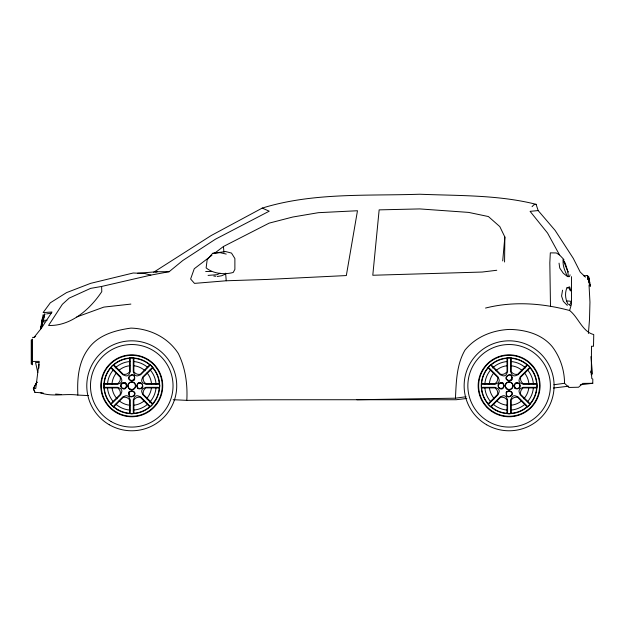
<?xml version="1.0" encoding="UTF-8"?>
<svg xmlns="http://www.w3.org/2000/svg" width="625" height="625" viewBox="0 0 625 625"><rect width="100%" height="100%" fill="white"/><g stroke="black" fill="none" stroke-linecap="round" stroke-linejoin="round"><path stroke-width="0.94" d="M466.805 398.461L456.219 399.734L263.789 399.734L186.82 400.359C187.672 384.312 185.469 368 178.312 353.477C167.922 337.359 149.875 328.672 130.977 328.102C115.062 330.281 97.859 335.078 88.195 348.914C78.406 362.211 77.055 379.109 77.875 395.078L88.578 395.594M580.305 384.789L592.781 383.289L592.812 379.055L591.781 378.547L591.344 370.844L591.484 346.25L593.508 346.258L593.75 334.555C582.422 331.859 578.352 317.203 569.602 310.5C542.281 303.148 513.195 301.039 485.531 308.062M504.562 262L504.859 237L499.797 226.586L488.414 216.555L468.609 212.398L419.75 208.922L379.148 209.867L372.789 275.258L482.227 272.039L496.758 270.266M38.883 368.188L39.062 364.297M356.898 399.734L455.445 398.188C456.289 381.75 456.5 364.836 464.945 350.156C475.875 336.719 492.641 330.102 509.664 329.422C525.539 329.734 542.055 334.156 552.453 346.914C560.273 357.406 564.5 370.203 564.539 383.289L568.883 387.453L578.578 387.227L582.789 383.398L592.781 383.289M588.406 333.477L589.5 319.57L589.953 302.117L589.031 285.047M502.711 260.898L504.859 237M37.562 382.273L36.758 382.266L33.719 388.07M562.555 290.18L561.57 296.07L563.344 301.383L567.305 305.383M104.125 383.641L104.125 387.961L117.68 387.891L118.922 389.133A5.516 5.516 0 0 1 120.328 392.523L120.328 394.281L110.688 403.812L111.945 405.617L113.742 406.867L123.273 397.234L125.031 397.234A5.516 5.516 0 0 1 128.43 398.641L129.672 399.883L129.602 413.438L131.758 413.82L133.914 413.438L133.844 399.883L135.086 398.641A5.516 5.516 0 0 1 138.484 397.234L140.242 397.234L149.773 406.867L151.57 405.617L152.828 403.812L143.188 394.281L143.188 392.523A5.516 5.516 0 0 1 144.594 389.133L145.836 387.891L159.391 387.961L159.773 385.805L159.391 383.641L145.836 383.719L144.594 382.469A5.516 5.516 0 0 1 143.188 379.078L143.188 377.32L152.828 367.789L151.57 365.992L149.773 364.734L140.242 374.367L138.484 374.367A5.516 5.516 0 0 1 135.086 372.961L133.844 371.719L133.914 358.164L131.758 357.781L129.602 358.164L129.672 371.719L128.43 372.961A5.516 5.516 0 0 1 125.031 374.367L123.273 374.367L113.742 364.734L111.945 365.992L110.688 367.789L120.328 377.32L120.328 379.078A5.516 5.516 0 0 1 118.922 382.469L117.68 383.719L104.125 383.641L105.039 384.281L117.68 384.273L120.117 383.18A2.992 2.992 0 0 0 121.672 379.43L120.727 376.922L111.789 367.984L110.688 367.789M113.742 406.867L113.938 405.766L122.883 396.836L125.383 395.891A2.992 2.992 0 0 1 129.133 397.438L130.234 399.883L130.234 412.523L129.602 413.438M149.773 364.734L149.578 365.836L140.633 374.766L138.133 375.719A2.992 2.992 0 0 1 134.383 374.164L133.281 371.719L133.281 359.078L133.914 358.164M481.484 383.641L481.484 387.961L495.039 387.891L496.281 389.133A5.516 5.516 0 0 1 497.688 392.523L497.688 394.281L488.055 403.812L489.305 405.617L491.109 406.867L500.641 397.234L502.398 397.234A5.516 5.516 0 0 1 505.789 398.641L507.031 399.883L506.961 413.438L509.117 413.82L511.281 413.438L511.203 399.883L512.445 398.641A5.516 5.516 0 0 1 515.844 397.234L517.602 397.234L527.133 406.867L528.93 405.617L530.188 403.812L520.547 394.281L520.547 392.523A5.516 5.516 0 0 1 521.953 389.133L523.203 387.891L536.75 387.961L537.141 385.805L536.75 383.641L523.203 383.719L521.953 382.469A5.516 5.516 0 0 1 520.547 379.078L520.547 377.32L530.188 367.789L528.93 365.992L527.133 364.734L517.602 374.367L515.844 374.367A5.516 5.516 0 0 1 512.445 372.961L511.203 371.719L511.281 358.164L509.117 357.781L506.961 358.164L507.031 371.719L505.789 372.961A5.516 5.516 0 0 1 502.398 374.367L500.641 374.367L491.109 364.734L489.305 365.992L488.055 367.789L497.688 377.32L497.688 379.078A5.516 5.516 0 0 1 496.281 382.469L495.039 383.719L481.484 383.641L482.398 384.281L495.039 384.273L497.484 383.18A2.992 2.992 0 0 0 499.031 379.43L498.086 376.922L489.148 367.984L488.055 367.789M491.109 406.867L491.297 405.766L500.242 396.836L502.742 395.891A2.992 2.992 0 0 1 506.492 397.438L507.594 399.883L507.602 412.523L506.961 413.438M527.133 364.734L526.938 365.836L518 374.766L515.492 375.719A2.992 2.992 0 0 1 511.742 374.164L510.648 371.719L510.641 359.078L511.281 358.164M128.867 392.594C127.68 402 140.945 393.281 131.758 390.664L129.109 391.633L128.867 392.594L129.539 391.578M134.648 379.008C135.836 369.602 122.57 378.32 131.758 380.938L134.406 379.969L134.648 379.008L133.977 380.023M506.234 392.594C505.039 402 518.305 393.281 509.117 390.664L506.469 391.633L506.234 392.594L506.898 391.578M512.008 379.008C513.203 369.602 499.937 378.32 509.117 380.938L511.773 379.969L512.008 379.008L511.336 380.023M40.594 328.227L43.125 314.695M41.68 323.672L42.578 317.594M41.969 325.961L44.047 314.867M591 372.617L591.344 370.844M43.336 319.742L44.922 313.742L40.773 328.914M570.062 274.82L569.531 276.641L568.203 276.641M569.602 310.5L571.492 304.133L571.492 276.641M570.727 290.281L569.672 286.867L566.961 287.812C564.586 293.023 565.32 299.539 568.188 304.43M36.758 382.266L33.344 388.469L34.898 392.305L43.188 393M32.453 337.391L34.047 337.383L41.289 328.367L52.023 312.008L43.125 312.594L50.32 302.805L66.531 292.625L90.609 283.352L133.25 272.992L144.711 273.484L150.828 275.109L169.133 271.711L182.805 260.5L215.508 239.164L269.219 211.188L262.242 208.086L211.219 235.523L153.703 272.211M212.609 253.359L207.156 259.789L206.125 267.891C213.445 273.82 224.281 274.867 233.195 272.484L234.883 269.383L234.883 258.523L231.508 253.086L225.586 251.539L212.609 253.359L220.086 252.656L226.234 254.07M532.055 206.672L533.844 204.805L536.086 204.305L538.156 210.57L555.109 230.398L573.258 258.32L580.211 272.062L585.477 277.133M563.07 260.609C562.688 266.117 565.156 271.688 567.578 276.641L563.281 273.25L559.742 268.062L559.055 263.148M101.625 286.453L90.586 288.383L69.203 298.109L62.383 304.273L48.57 325.453C70.883 326.281 90.07 309.25 101.781 291.648L101.625 286.453L150.828 275.109M211.922 255.281L194.258 268.75L190.617 279.008L194.484 283.383L226.234 280.773L267.234 279.438L346.328 275.555L357.477 210.742L318.398 212.68L292.742 217.031L269.164 223.125L223.445 246.5L214.227 253.523M104.125 387.961L105.039 387.32L117.68 387.328L120.117 388.43A2.992 2.992 0 0 1 121.672 392.172L120.727 394.68L111.789 403.617L110.688 403.812M124.719 388.398L125.656 387.742L126.477 385.781C124.18 377.617 116.32 389.336 124.719 388.398L122.625 388.383M138.797 383.203L137.859 383.859L137.039 385.828C139.336 393.984 147.195 382.266 138.797 383.203L140.891 383.219M159.391 383.641L158.477 384.281L145.836 384.273L143.398 383.18A2.992 2.992 0 0 1 141.844 379.43L142.789 376.922L151.727 367.984L152.828 367.789M481.484 387.961L482.398 387.32L495.039 387.328L497.484 388.43A2.992 2.992 0 0 1 499.031 392.172L498.086 394.68L489.148 403.617L488.055 403.812M502.078 388.398L503.016 387.742L503.836 385.781C501.539 377.617 493.68 389.336 502.078 388.398L499.992 388.383M516.156 383.203L515.219 383.859L514.398 385.828C516.703 393.984 524.562 382.266 516.156 383.203L518.25 383.219M536.75 383.641L535.836 384.281L523.203 384.273L520.758 383.18A2.992 2.992 0 0 1 519.203 379.43L520.156 376.922L529.086 367.984L530.188 367.789M34.047 337.383L35.672 336.43M220.086 273.133L217.141 274.68L208.086 275.414M225.586 274.039L221.695 275.742L217.219 276.523M76.797 316.938L103.867 307.094L130.891 304.086M155.68 272.227L157.492 271.711L169.133 271.711M262.242 208.086C313.117 192.328 367.18 196.039 419.75 194.227C458.586 195.82 498.125 194.758 536.086 204.305M46.648 313.891L51.141 313.172M588.273 278.141L588.766 278.047L589.609 282.57M588.289 278.242L588.945 278.125M588.312 278.375L588.969 278.258M588.352 278.562L589.008 278.445M588.461 279.148L589.109 279.023M588.625 280.039L589.281 279.922M588.75 280.695L589.406 280.57M589.078 282.43L589.727 282.312M589.477 284.57L590.148 284.539M538.156 210.57L530.086 211.344L547.555 233.062L559.508 254.914L563.938 259.594M455.445 398.188L466.062 396.734M553.914 384.734L564.539 383.289M553.406 388.031L568.789 386.18M583.82 275.852L587.305 275.516L590.25 286.289L589.836 285.117M137.609 273.227L157.492 271.711M77.875 395.078C65.406 393.312 52.273 397.141 40.328 392.75M32.453 361.445L39.188 361.375L35.766 388.422L33.344 388.469L34.898 392.305M205.664 271.531L211.281 271.531M47.031 320.281L43.742 320.281L43.125 321.836L44.672 321.836M38.828 362.508L35.555 362.508L37.789 372.5M500.008 383.164L502.117 383.195M516.125 388.406L518.234 388.438M122.648 383.164L124.75 383.195M138.766 388.406L140.867 388.438M569.062 304.445L570.047 304.484L571.117 301.312L566.406 300.867M569.664 305.398L570.5 305.438M173.203 399.695L186.82 400.359M566.961 287.812L568.906 287.906L570.406 290.961M55.594 394.062L61.32 394.547M213.82 276.062L215.727 276.242M530.188 403.812L529.086 403.617L520.156 394.68L519.203 392.172A2.992 2.992 0 0 1 520.758 388.43L523.203 387.328L535.836 387.32L536.75 387.961M152.828 403.812L151.727 403.617L142.789 394.68L141.844 392.172A2.992 2.992 0 0 1 143.398 388.43L145.836 387.328L158.477 387.32L159.391 387.961M502.32 382.914C492.922 381.719 501.633 394.984 504.258 385.805L503.289 383.148L502.32 382.914L503.344 383.586M515.914 388.688C525.32 389.883 516.602 376.617 513.984 385.805L514.953 388.453L515.914 388.688L514.898 388.016M124.961 382.914C115.562 381.719 124.273 394.984 126.891 385.805L125.922 383.148L124.961 382.914L125.984 383.586M138.555 388.688C147.953 389.883 139.242 376.617 136.625 385.805L137.594 388.453L138.555 388.688L137.531 388.016M42.531 317.859L43.453 318.031M42.375 318.68L43.297 318.852M42.141 319.945L43.062 320.117M41.969 320.859L42.891 321.031M41.508 323.305L42.43 323.477M40.945 326.312L41.867 326.484M40.922 326.453L41.844 326.625M559.508 254.914L556.273 252.953L550.32 252.859L549.828 262.75L550.484 305.961M587.453 279.039L588.773 280.305M506.961 358.164L507.602 359.078L507.594 371.719L506.492 374.164A2.992 2.992 0 0 1 502.742 375.719L500.242 374.766L491.297 365.836L491.109 364.734M511.281 413.438L510.641 412.523L510.648 399.883L511.742 397.438A2.992 2.992 0 0 1 515.492 395.891L518 396.836L526.938 405.766L527.133 406.867M129.602 358.164L130.234 359.078L130.234 371.719L129.133 374.164A2.992 2.992 0 0 1 125.383 375.719L122.883 374.766L113.938 365.836L113.742 364.734M133.914 413.438L133.281 412.523L133.281 399.883L134.383 397.438A2.992 2.992 0 0 1 138.133 395.891L140.633 396.836L149.578 405.766L149.773 406.867M563.75 260.602L565.273 263.297L568.039 272.062L562.945 259.57M588.438 279.875L587.305 275.516M567.852 271.758L568.32 275.875M588.586 276.195L590.383 285.797M587.93 276.32L589.547 284.953M590.953 356.609L592.461 373.867L591.289 374.75L590.961 370.969M223.445 246.5L223.914 252.211M225.617 273.164L226.234 280.773M31.562 340.766L31.562 363.266M528.867 387.406A19.844 19.844 0 0 1 523.812 398.82M521.719 400.805A19.844 19.844 0 0 1 511.047 405.227M507.195 405.227A19.844 19.844 0 0 1 496.516 400.805M494.43 398.82A19.844 19.844 0 0 1 489.375 387.406M489.305 384.523A19.844 19.844 0 0 1 493.797 372.883M495.781 370.789A19.844 19.844 0 0 1 507.195 365.734M511.047 365.734A19.844 19.844 0 0 1 522.453 370.789M524.445 372.883A19.844 19.844 0 0 1 528.938 384.523M536.633 387.594A27.57 27.57 0 0 1 529.844 403.984M527.305 406.523A27.57 27.57 0 0 1 510.914 413.312M507.32 413.312A27.57 27.57 0 0 1 490.938 406.523M488.398 403.984A27.57 27.57 0 0 1 481.609 387.594M481.609 384.008A27.57 27.57 0 0 1 488.398 367.617M490.938 365.078A27.57 27.57 0 0 1 507.32 358.289M510.914 358.289A27.57 27.57 0 0 1 527.305 365.078M529.844 367.617A27.57 27.57 0 0 1 536.633 384.008M533.391 387.617A24.344 24.344 0 0 1 527.562 401.688M525 404.25A24.344 24.344 0 0 1 510.93 410.078M507.305 410.078A24.344 24.344 0 0 1 493.234 404.25M490.672 401.688A24.344 24.344 0 0 1 484.844 387.617M484.844 383.992A24.344 24.344 0 0 1 490.672 369.922M492.555 367.961A24.344 24.344 0 0 1 507.305 361.523M510.93 361.523A24.344 24.344 0 0 1 525.68 367.961M527.562 369.922A24.344 24.344 0 0 1 533.391 383.992M151.508 387.406A19.844 19.844 0 0 1 146.445 398.82M144.359 400.805A19.844 19.844 0 0 1 133.688 405.227M129.836 405.227A19.844 19.844 0 0 1 119.156 400.805M117.07 398.82A19.844 19.844 0 0 1 112.016 387.406M111.938 384.523A19.844 19.844 0 0 1 116.43 372.883M119.156 370.156A19.844 19.844 0 0 1 129.836 365.734M133.688 365.734A19.844 19.844 0 0 1 145.094 370.789M147.086 372.883A19.844 19.844 0 0 1 151.578 384.523M159.266 387.594A27.57 27.57 0 0 1 152.484 403.984M149.945 406.523A27.57 27.57 0 0 1 133.555 413.312M129.961 413.312A27.57 27.57 0 0 1 113.57 406.523M111.031 403.984A27.57 27.57 0 0 1 104.25 387.594M104.25 384.008A27.57 27.57 0 0 1 111.031 367.617M113.57 365.078A27.57 27.57 0 0 1 129.961 358.289M133.555 358.289A27.57 27.57 0 0 1 149.945 365.078M152.484 367.617A27.57 27.57 0 0 1 159.266 384.008M156.031 387.617A24.344 24.344 0 0 1 149.602 402.359M147.641 404.25A24.344 24.344 0 0 1 133.57 410.078M129.945 410.078A24.344 24.344 0 0 1 115.875 404.25M113.312 401.688A24.344 24.344 0 0 1 107.484 387.617M107.484 383.992A24.344 24.344 0 0 1 113.312 369.922M115.195 367.961A24.344 24.344 0 0 1 129.945 361.523M133.57 361.523A24.344 24.344 0 0 1 147.641 367.352M150.203 369.922A24.344 24.344 0 0 1 156.031 383.992M129.156 392.805C128.078 401.234 139.977 393.422 131.734 391.078L129.75 391.898L129.156 392.805M134.562 377.711L133.766 379.703L131.781 380.523C124.711 379.266 133.414 370.711 134.562 377.711M506.516 392.805C505.438 401.234 517.336 393.422 509.094 391.078L507.109 391.898L506.516 392.805M511.93 377.711L511.125 379.703L509.141 380.523C502.07 379.266 510.773 370.711 511.93 377.711M32.492 339.219L31.25 339.992L31.25 364.047L32.492 364.82L32.492 339.219M486.633 424.75A44.969 44.969 0 0 0 554.094 385.805A44.969 44.969 0 0 0 486.633 346.852A44.969 44.969 0 0 0 486.633 424.75M109.273 424.75A44.969 44.969 0 0 0 176.727 385.805A44.969 44.969 0 0 0 109.273 346.852A44.969 44.969 0 0 0 109.273 424.75M507.117 389.266A4 4 0 0 0 513.117 385.805A4 4 0 0 0 507.117 382.336A4 4 0 0 0 507.117 389.266M506.203 388.039A3.672 3.672 0 0 0 512.516 387.203A3.672 3.672 0 0 0 508.641 382.156A3.672 3.672 0 0 0 506.203 388.039M488.477 421.547A41.281 41.281 0 0 0 550.398 385.805A41.281 41.281 0 0 0 488.477 350.055A41.281 41.281 0 0 0 488.477 421.547M487.227 407.695A30.961 30.961 0 0 0 539.023 393.812A30.961 30.961 0 0 0 501.109 355.898A30.961 30.961 0 0 0 487.227 407.695M493.883 412.195A30.477 30.477 0 0 0 539.594 385.805A30.477 30.477 0 0 0 493.883 359.406A30.477 30.477 0 0 0 493.883 412.195M495.172 409.953A27.891 27.891 0 0 0 537.016 385.805A27.891 27.891 0 0 0 495.172 361.648A27.891 27.891 0 0 0 495.172 409.953M129.758 389.266A4 4 0 0 0 135.758 385.805A4 4 0 0 0 129.758 382.336A4 4 0 0 0 129.758 389.266M129.922 388.984A3.672 3.672 0 0 0 135.43 385.805A3.672 3.672 0 0 0 129.922 382.617A3.672 3.672 0 0 0 129.922 388.984M111.117 421.547A41.281 41.281 0 0 0 173.039 385.805A41.281 41.281 0 0 0 111.117 350.055A41.281 41.281 0 0 0 111.117 421.547M109.867 407.695A30.961 30.961 0 0 0 161.664 393.812A30.961 30.961 0 0 0 123.742 355.898A30.961 30.961 0 0 0 109.867 407.695M116.523 412.195A30.477 30.477 0 0 0 162.234 385.805A30.477 30.477 0 0 0 116.523 359.406A30.477 30.477 0 0 0 116.523 412.195M117.813 409.953A27.891 27.891 0 0 0 159.648 385.805A27.891 27.891 0 0 0 117.813 361.648A27.891 27.891 0 0 0 117.813 409.953"/></g></svg>
